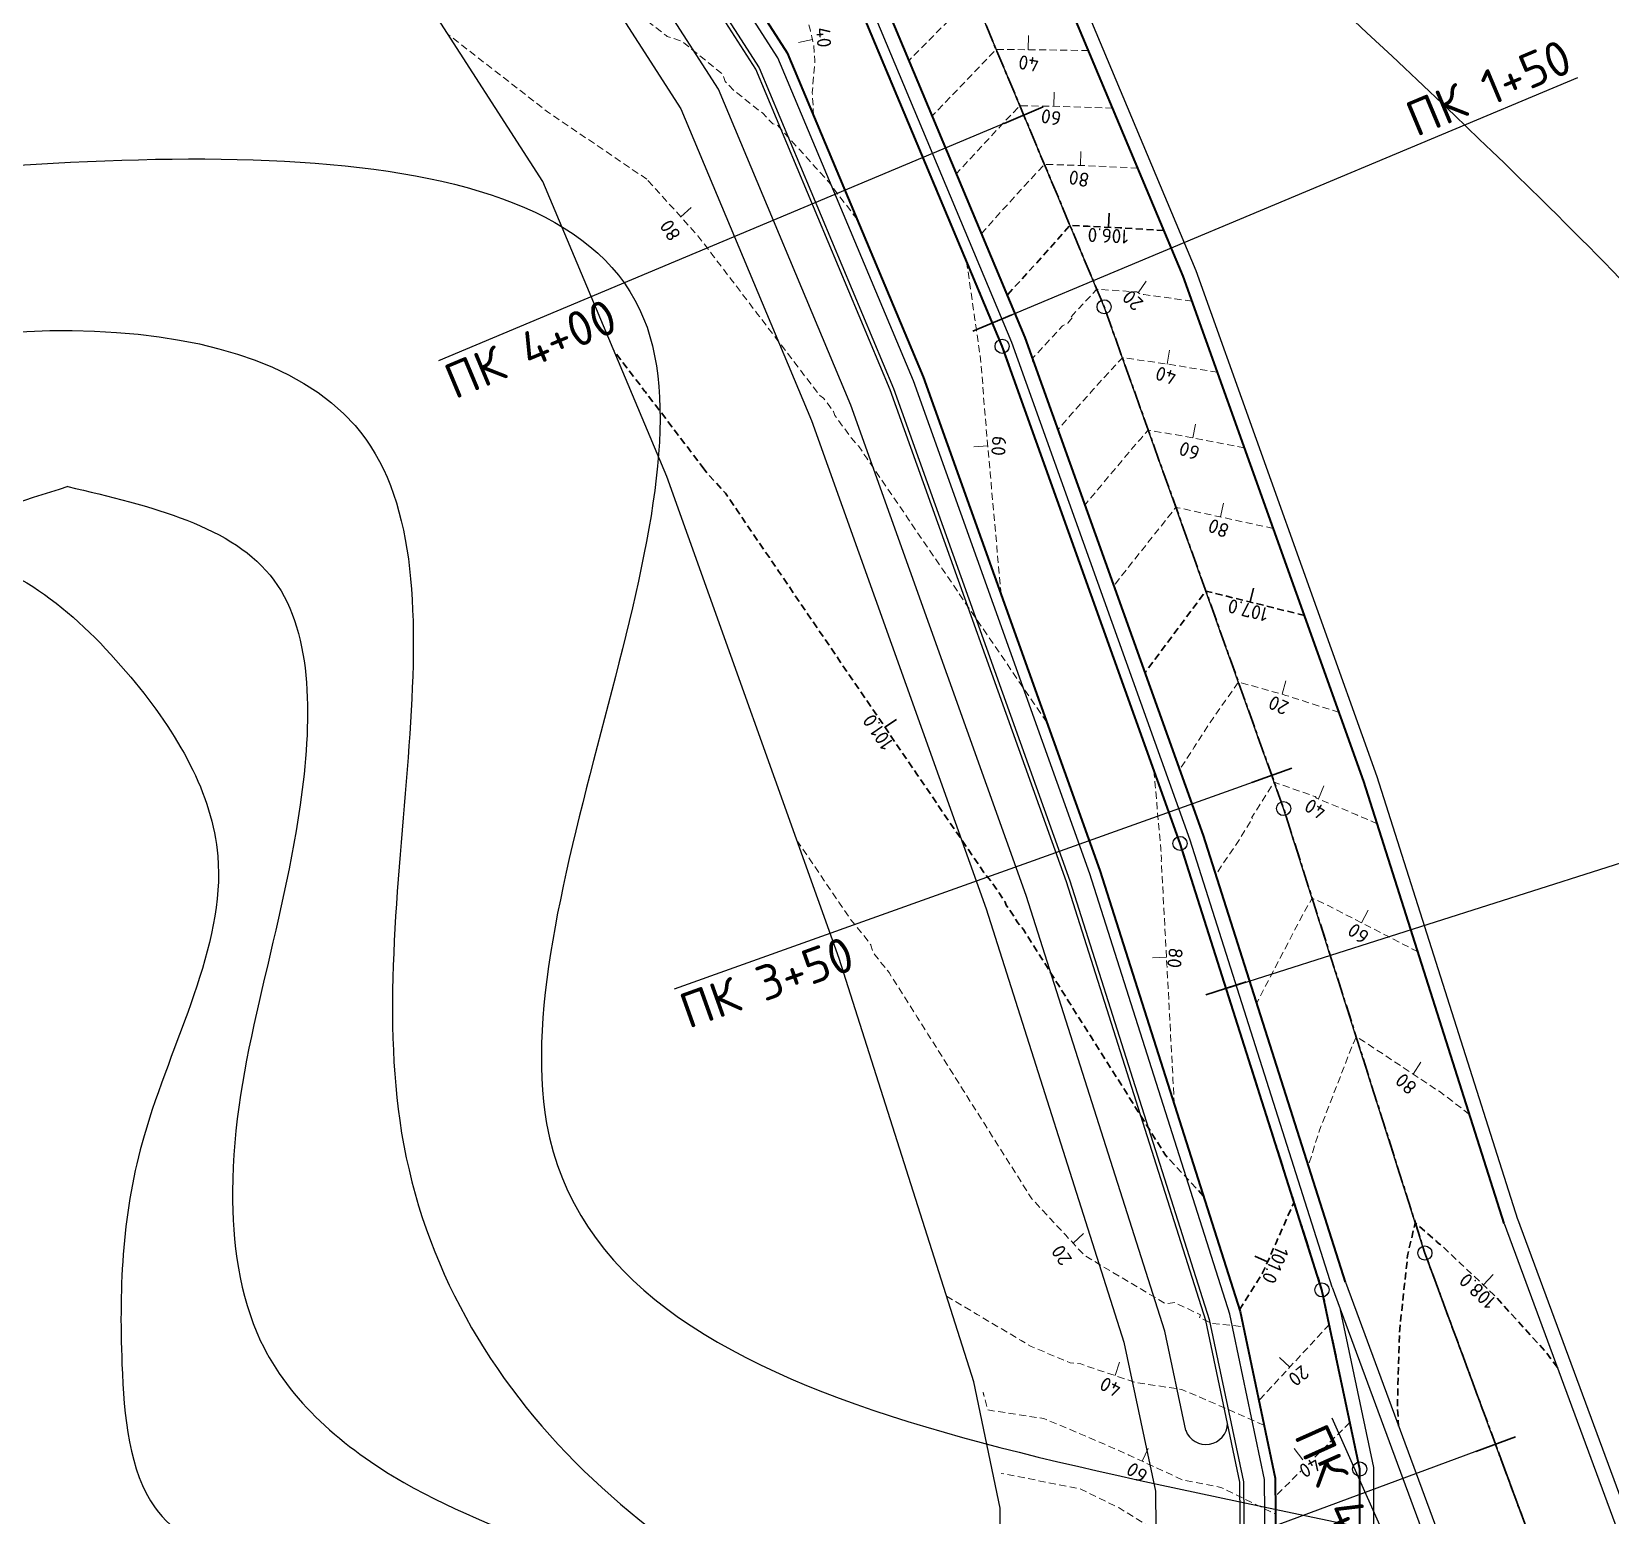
# Model space of a CAD drawing. Header units: metres. Extents: x 3746 to 7161, y 2134 to 3394.
# Drawn here: x 4113.8 to 4225.7, y 2393.7 to 2498.9 of the extents above; entities that cross this region are included whole.
import ezdxf

# ---------------------------------------------------------------- set-up
doc = ezdxf.new("R2010")
doc.units = ezdxf.units.M
for name, pattern in [('ACAD_ISO04W100', [30, 24, -3, 0, -3]), ('CENTER', [2, 1.25, -0.25, 0.25, -0.25]), ('DASHED', [0.75, 0.5, -0.25])]:
    doc.linetypes.add(name, pattern=pattern)
for name, color, linetype in [('C-ROAD-LINE', 1, 'Continuous'), ('C-TOPO-MAJR', 9, 'Continuous'), ('C-TOPO-MAJR-N', 92, 'Continuous'), ('C-TOPO-MINR', 8, 'Continuous'), ('C-TOPO-MINR-N', 7, 'Continuous'), ('дорога', 7, 'Continuous'), ('Трасса съезд на бров.просп-C-ROAD-TEXT', 11, 'Continuous'), ('Трасса_Броварський проспект_1-C-ROAD-TEXT', 1, 'Continuous'), ('Трасса_естакада-C-ROAD-TEXT', 11, 'Continuous')]:
    doc.layers.add(name, color=color, linetype=linetype)
doc.layers.add('горизонталі', color=160, linetype='Continuous', lineweight=25)
doc.styles.add('СПДС', font='isocpeur.ttf')

# ---------------------------------------------------------------- blocks, each defined once
blk = doc.blocks.new('AeccTickCircle')
blk.add_circle((0, 0), 1)

msp = doc.modelspace()

# ---------------------------------------------------------------- linework, layer by layer
at = {"layer": 'C-ROAD-LINE', "color": 7, "linetype": 'CENTER', "lineweight": 30, "flags": 128}
for points in [[(4240.522, 2336.545), (4212.521, 2412.326), (4202.508, 2443.828), (4189.783, 2479.391), (4179.544, 2503.805), (4169.608, 2519.27), (4145.038, 2557.189), (4109.967, 2610.041)], [(4103.506, 2605.762), (4138.554, 2552.945), (4159.232, 2521.032), (4163.093, 2515.073), (4172.656, 2500.19), (4182.553, 2476.59), (4195.162, 2441.353), (4205.226, 2409.713), (4207.898, 2397.016), (4207.891, 2372.924)]]:
    msp.add_lwpolyline(points, dxfattribs=at)
at = {"layer": 'C-TOPO-MAJR-N', "color": 7, "linetype": 'DASHED', "lineweight": 30, "flags": 128}
for points, elevation in [([(4194.027, 2484.785), (4190.909, 2484.988), (4188.653, 2485.093), (4187.367, 2485.152), (4186.508, 2484.193), (4185.002, 2482.51), (4182.925, 2480.229), (4182.921, 2480.136)], 106), ([(4196.808, 2416.383), (4195.424, 2417.873), (4194.269, 2419.117), (4194.163, 2419.23), (4194.145, 2419.259), (4194.143, 2419.262), (4193.976, 2419.526), (4192.331, 2422.136), (4192.206, 2422.335), (4191.407, 2423.601), (4189.928, 2425.947), (4189.575, 2426.506), (4188.854, 2427.65), (4188.652, 2427.971), (4187.292, 2430.127), (4186.82, 2430.876), (4186.565, 2431.281), (4185.896, 2432.341), (4185.334, 2433.232), (4184.064, 2435.247), (4183.668, 2435.735), (4183.065, 2436.685), (4182.833, 2436.983), (4182.773, 2437.187), (4182.738, 2437.247), (4181.8, 2438.629), (4181.255, 2439.307), (4180.899, 2439.829), (4180.404, 2440.555), (4179.474, 2441.919), (4178.345, 2443.576), (4177.91, 2444.215), (4177.494, 2444.825), (4176.509, 2446.27), (4175.435, 2447.845), (4174.961, 2448.542), (4174.585, 2449.094), (4173.358, 2450.893), (4172.526, 2452.115), (4171.992, 2452.898), (4171.675, 2453.363), (4170.958, 2454.414), (4169.616, 2456.384), (4169.352, 2456.771), (4168.765, 2457.632), (4168.183, 2458.486), (4166.706, 2460.653), (4166.053, 2461.611), (4165.855, 2461.902), (4165.408, 2462.558), (4163.796, 2464.923), (4163.084, 2465.968), (4162.946, 2466.171), (4161.639, 2467.602), (4161.431, 2467.886)], 101), ([(4203.987, 2457.504), (4203.896, 2457.529), (4203.79, 2457.559), (4196.992, 2459.245), (4195.134, 2456.753), (4192.806, 2453.629), (4192.743, 2453.538), (4192.689, 2453.46)], 107), ([(4199.377, 2408.307), (4200.536, 2410.147), (4201.021, 2410.918), (4201.969, 2413.05), (4203.249, 2415.929)], 101), ([(4221.909, 2404.224), (4221.021, 2405.394), (4220.631, 2405.823), (4217.392, 2409.384), (4215.044, 2411.589), (4213.769, 2412.787), (4213.587, 2412.958), (4213.558, 2412.949), (4213.558, 2412.95), (4213.556, 2412.952), (4213.554, 2412.953), (4213.553, 2412.954), (4213.372, 2413.126), (4213.333, 2413.163), (4211.839, 2414.472), (4211.374, 2412.541), (4211.364, 2412.488), (4211.315, 2412.242), (4211.315, 2412.242), (4211.314, 2412.239), (4211.314, 2412.238), (4211.314, 2412.236), (4211.266, 2411.99), (4211.273, 2411.864), (4211.083, 2410.126), (4210.733, 2406.923), (4210.588, 2402.115), (4210.57, 2401.533), (4210.656, 2400.059)], 108)]:
    msp.add_lwpolyline(points, dxfattribs=dict(at, elevation=elevation))
at = {"layer": 'C-TOPO-MAJR-N', "color": 1, "linetype": 'DASHED', "lineweight": 30, "elevation": 101, "flags": 128}
msp.add_lwpolyline([(4161.431, 2467.886), (4158.075, 2472.288), (4157.978, 2472.416), (4157.951, 2472.451), (4157.263, 2473.353), (4157.212, 2473.421), (4155.033, 2476.276)], dxfattribs=at)
at = {"layer": 'C-TOPO-MINR-N', "color": 7, "linetype": 'DASHED', "lineweight": 5, "flags": 128}
for points, elevation in [([(4172.273, 2485.59), (4170.212, 2488.291), (4170.209, 2488.294), (4170.147, 2488.363), (4169.389, 2489.2), (4169.335, 2489.26), (4166.948, 2491.9), (4166.592, 2492.294), (4166.291, 2492.357), (4165.583, 2493.105), (4163.7, 2494.583), (4163.582, 2494.676), (4163.562, 2494.691), (4162.914, 2495.363), (4162.744, 2495.869), (4159.871, 2498.199), (4158.811, 2498.557), (4158.784, 2498.579), (4158.732, 2498.619), (4157.173, 2499.833), (4154.629, 2501.814), (4154.585, 2501.848), (4154.55, 2501.875), (4152.436, 2503.521), (4150.447, 2505.07), (4150.405, 2505.103), (4150.368, 2505.132), (4149.713, 2505.619), (4149.155, 2506.05), (4149.138, 2506.08), (4149.134, 2506.083), (4147.937, 2507.008), (4146.272, 2508.276), (4146.235, 2508.305), (4146.212, 2508.323), (4144.205, 2509.873), (4143.204, 2510.646), (4142.408, 2511.261), (4142.078, 2511.516), (4142.061, 2511.53), (4142.018, 2511.563), (4140.94, 2512.395), (4137.884, 2514.756), (4137.872, 2514.765), (4137.824, 2514.803), (4137.097, 2515.364), (4133.689, 2517.997), (4133.635, 2518.038), (4133.629, 2518.043), (4129.532, 2521.208), (4129.495, 2521.237), (4129.494, 2521.237), (4129.435, 2521.283), (4129.409, 2521.303), (4127.933, 2522.443)], 100.6), ([(4169.192, 2492.934), (4169.095, 2494.581), (4169.283, 2496.842), (4169.191, 2497.964), (4169.106, 2498.323), (4169.063, 2498.504), (4168.958, 2498.947), (4168.896, 2499.206), (4168.231, 2502.009), (4167.673, 2504.363), (4167.367, 2505.651), (4166.449, 2509.52), (4166.421, 2509.639), (4166.325, 2510.044)], 100.4), ([(4187.021, 2501.489), (4182.556, 2501.476), (4180.523, 2501.47), (4179.094, 2500.024), (4175.955, 2496.848)], 105.2), ([(4157.37, 2488.426), (4150.329, 2493.206), (4150.319, 2493.214), (4146.385, 2496.277), (4146.216, 2496.408), (4146.213, 2496.411), (4146.137, 2496.47), (4146.003, 2496.574), (4143.334, 2498.652)], 100.8), ([(4188.671, 2497.556), (4186.483, 2497.583), (4182.281, 2497.635), (4182.132, 2497.634), (4182.027, 2497.528), (4177.604, 2492.915)], 105.4), ([(4190.382, 2493.475), (4185.618, 2493.613), (4184.429, 2493.627), (4183.809, 2493.635), (4182.558, 2492.329), (4179.316, 2488.834)], 105.6), ([(4192.164, 2489.226), (4190.831, 2489.288), (4188.494, 2489.397), (4185.551, 2489.481), (4183.549, 2487.323), (4181.988, 2485.579), (4181.098, 2484.585)], 105.8), ([(4185.714, 2449.948), (4184.891, 2451.156), (4184.851, 2451.215), (4184.833, 2451.24), (4184, 2452.463), (4183.913, 2452.591), (4181.941, 2455.484), (4181.864, 2455.597), (4181.09, 2456.732), (4179.34, 2459.3), (4179.031, 2459.753), (4178.328, 2460.784), (4178.18, 2461.001), (4176.565, 2463.372), (4176.122, 2464.022), (4175.926, 2464.31), (4175.271, 2465.271), (4173.79, 2467.444), (4173.212, 2468.292), (4172.956, 2468.667), (4172.361, 2469.54), (4171.873, 2470.075), (4170.698, 2471.681), (4170.596, 2471.971), (4170.344, 2472.322), (4169.896, 2472.913), (4169.619, 2473.113), (4168.641, 2474.394), (4167.2, 2476.283), (4166.803, 2476.804), (4166.485, 2477.221), (4165.224, 2478.873), (4164.066, 2480.391), (4163.717, 2480.849), (4163.351, 2481.328), (4162.057, 2483.025), (4160.99, 2484.423), (4160.953, 2484.465), (4160.925, 2484.495), (4160.586, 2484.87), (4160.114, 2485.392), (4159.074, 2486.542), (4157.37, 2488.426)], 100.8), ([(4182.477, 2458.993), (4182.225, 2461.817), (4182.171, 2462.429), (4182.086, 2463.381), (4181.711, 2467.575), (4181.47, 2470.275), (4181.252, 2472.721), (4181.186, 2473.829), (4180.99, 2475.935), (4180.984, 2475.981), (4180.967, 2476.099), (4180.905, 2476.529), (4180.727, 2477.772), (4180.603, 2478.631), (4180.035, 2482.595)], 100.6), ([(4196.015, 2479.782), (4194.815, 2479.951), (4192.911, 2480.219), (4192.607, 2480.258), (4192.313, 2480.296), (4192.106, 2480.442), (4191.895, 2480.458), (4189.264, 2480.628), (4187.395, 2478.64), (4187.541, 2478.632), (4187.405, 2478.471), (4187.202, 2478.236), (4186.84, 2478.046), (4185.537, 2476.631), (4184.717, 2475.738), (4184.714, 2475.729), (4184.706, 2475.518)], 106.2), ([(4197.816, 2474.749), (4194.145, 2475.35), (4192.261, 2475.615), (4191.074, 2475.783), (4190.262, 2474.9), (4188.974, 2473.5), (4187.499, 2471.821), (4186.518, 2470.705)], 106.4), ([(4199.729, 2469.401), (4197.738, 2469.778), (4194.909, 2470.313), (4192.914, 2470.64), (4192.381, 2470.033), (4191.58, 2469.122), (4189.732, 2466.913), (4188.431, 2465.357)], 106.6), ([(4201.777, 2463.68), (4195.201, 2465.107), (4195.008, 2465.144), (4194.872, 2465.169), (4194.783, 2465.063), (4194.657, 2464.912), (4190.478, 2459.636)], 106.8), ([(4206.444, 2450.638), (4202.67, 2451.848), (4200.852, 2452.362), (4199.298, 2452.8), (4198.375, 2451.475), (4197.295, 2449.925), (4196.176, 2448.19), (4195.145, 2446.594)], 107.2), ([(4194.762, 2422.817), (4194.665, 2424.637), (4194.456, 2428.552), (4194.389, 2429.796), (4194.229, 2432.792), (4194.114, 2434.955), (4194.003, 2437.032), (4193.838, 2440.114), (4193.845, 2440.273), (4193.811, 2440.869), (4193.809, 2440.896), (4193.802, 2440.98), (4193.726, 2441.822), (4193.424, 2445.214), (4193.402, 2445.451), (4193.305, 2446.543)], 100.8), ([(4209.148, 2442.741), (4208.411, 2443.077), (4207.706, 2443.372), (4204.839, 2444.569), (4204.744, 2444.676), (4204.644, 2444.713), (4203.723, 2445.037), (4201.838, 2445.701), (4200.234, 2443.177), (4200.296, 2443.157), (4200.242, 2443.065), (4199.439, 2441.722), (4198.123, 2439.808), (4197.713, 2439.105)], 107.4), ([(4168.001, 2441.569), (4170.989, 2437.186), (4171.027, 2437.13), (4171.839, 2435.938), (4173.086, 2434.389), (4173.238, 2434.166), (4173.243, 2434.156), (4173.388, 2433.664), (4173.426, 2433.616), (4173.522, 2433.464), (4174.535, 2432.216), (4174.795, 2431.803), (4176.367, 2429.31), (4176.538, 2429.039), (4177.29, 2427.845), (4178.685, 2425.633), (4179.122, 2424.94), (4179.8, 2423.865), (4180.046, 2423.475), (4181.321, 2421.453), (4181.878, 2420.57), (4182.178, 2420.093), (4182.802, 2419.105), (4183.448, 2418.079), (4184.613, 2416.231), (4184.626, 2416.212), (4184.633, 2416.199), (4185.376, 2415.4), (4185.895, 2414.842), (4187.062, 2413.586), (4188.396, 2412.149), (4189.463, 2411.514), (4190.323, 2411.003), (4191.683, 2410.195), (4194.144, 2408.731), (4194.8, 2408.819), (4196.625, 2407.937), (4196.545, 2407.736), (4197.471, 2407.333), (4199.477, 2407.126), (4199.483, 2407.124), (4199.651, 2407.068)], 101.2), ([(4212.029, 2433.67), (4211.957, 2433.712), (4211.597, 2433.897), (4205.657, 2436.956), (4204.529, 2437.471), (4203.905, 2436.399), (4200.827, 2430.484), (4200.634, 2430.113), (4200.598, 2430.035)], 107.6), ([(4215.687, 2422.154), (4213.598, 2423.74), (4209.504, 2426.456), (4208.251, 2427.287), (4207.655, 2427.635), (4207.369, 2427.007), (4206.826, 2425.606), (4205.051, 2421.024), (4204.26, 2418.52)], 107.8), ([(4178.607, 2409.272), (4180.793, 2407.972), (4183.894, 2406.128), (4184.615, 2405.7), (4187.015, 2404.704), (4187.015, 2404.704), (4187.015, 2404.704), (4187.367, 2404.551), (4188.129, 2404.473), (4188.572, 2404.301), (4189.523, 2403.985), (4192.018, 2403.155), (4195.285, 2402.658), (4196.26, 2402.25), (4199.598, 2400.791), (4201.105, 2400.123)], 101.4), ([(4205.742, 2407.263), (4205.675, 2407.191), (4205.656, 2407.17), (4200.746, 2401.865)], 101.2), ([(4181.234, 2402.267), (4181.205, 2402.461), (4181.277, 2402.151), (4181.295, 2402.101), (4181.521, 2401.204), (4185.499, 2400.598), (4188.357, 2399.403), (4189.805, 2398.771), (4191.541, 2398.001), (4195.351, 2396.247), (4198.06, 2395.719), (4201.784, 2393.895), (4201.929, 2393.824)], 101.6), ([(4207.202, 2400.325), (4201.917, 2395.079), (4201.917, 2395.079), (4201.917, 2395.079), (4201.917, 2395.079), (4201.917, 2395.079), (4201.917, 2395.079)], 101.4), ([(4201.991, 2387.352), (4201.9, 2387.415), (4201.634, 2387.511), (4201.66, 2387.557), (4196.317, 2390.868), (4190.851, 2394.256), (4189.327, 2395.002), (4188.061, 2395.622), (4182.496, 2396.707), (4182.496, 2396.707), (4182.496, 2396.707)], 101.8)]:
    msp.add_lwpolyline(points, dxfattribs=dict(at, elevation=elevation))
at = {"layer": 'горизонталі'}
msp.add_spline([(4116.328, 2466.646), (4096.998, 2459.789), (4063.129, 2441.275), (4026.045, 2421.228), (3987.289, 2386.981), (3952.751, 2357.795), (3888.957, 2323.937), (3813.117, 2294.089)], degree=3, dxfattribs=at)
at = {"layer": 'дорога', "lineweight": 35, "ltscale": 0.5}
for points in [[(4218.146, 2414.411), (4208.191, 2445.754), (4195.375, 2481.569), (4184.872, 2506.614), (4174.647, 2522.528), (4150.053, 2560.485), (4114.963, 2613.364)], [(4206.89, 2410.251), (4196.82, 2441.913), (4184.185, 2477.224), (4174.211, 2501.008), (4164.564, 2516.022), (4140.018, 2553.905), (4104.965, 2606.729)]]:
    msp.add_lwpolyline(points, dxfattribs=at)
at = {"layer": 'дорога', "ltscale": 0.5}
for points in [[(4219.099, 2414.713), (4209.139, 2446.074), (4196.308, 2481.931), (4185.76, 2507.081), (4175.487, 2523.07), (4150.889, 2561.033), (4115.797, 2613.917)], [(4205.952, 2409.905), (4195.873, 2441.593), (4183.252, 2476.862), (4173.322, 2500.54), (4163.723, 2515.48), (4139.181, 2553.356), (4104.131, 2606.176)]]:
    msp.add_lwpolyline(points, dxfattribs=at)
at = {"layer": 'дорога', "linetype": 'ACAD_ISO04W100'}
msp.add_lwpolyline([(4212.518, 2412.331), (4202.506, 2443.834), (4189.78, 2479.396), (4179.541, 2503.811), (4169.605, 2519.275), (4145.035, 2557.195), (4109.964, 2610.047)], dxfattribs=at)
at = {"layer": 'дорога', "color": 7}
msp.add_lwpolyline([(4395.89, 2423.647), (4404.827, 2405.568, -0.392329), (4388.301, 2366.689), (4282.244, 2318.985), (4282.244, 2318.985, -0.4337263), (4240.522, 2336.545), (4240.522, 2336.545), (4212.521, 2412.326), (4202.508, 2443.828), (4189.783, 2479.391), (4179.544, 2503.805), (4169.608, 2519.27), (4145.038, 2557.189), (4109.967, 2610.041)], format="xyb", dxfattribs=at)
at = {"layer": 'дорога', "lineweight": 35, "ltscale": 0.5}
msp.add_lwpolyline([(4198.23, 2357.596), (4198.23, 2357.596, 0.2886609), (4207.891, 2372.924), (4207.898, 2397.016), (4205.226, 2409.713), (4195.162, 2441.353), (4182.553, 2476.59), (4172.656, 2500.19), (4163.093, 2515.073), (4138.554, 2552.945), (4103.506, 2605.762)], format="xyb", dxfattribs=at)
at = {"layer": 'дорога', "lineweight": 35}
msp.add_lwpolyline([(4098.507, 2602.444), (4133.537, 2549.655), (4158.052, 2511.82), (4167.325, 2497.387), (4176.958, 2474.418), (4189.477, 2439.432), (4199.417, 2408.182), (4201.904, 2396.363), (4202.092, 2376.967, -0.2913645), (4192.432, 2361.469), (4135.224, 2334.088)], format="xyb", dxfattribs=at)
at = {"layer": 'дорога', "ltscale": 0.5}
msp.add_lwpolyline([(3977.755, 2257.818), (4106.114, 2319.428, 0.0243199), (4107.567, 2320.214), (4133.647, 2336.017, -0.0245951), (4135.118, 2336.812), (4189.916, 2363.04, 0.2913645), (4199.576, 2378.538), (4199.407, 2396.091), (4196.996, 2407.544), (4187.108, 2438.632), (4174.627, 2473.513), (4165.104, 2496.219), (4155.951, 2510.465), (4131.446, 2548.284), (4096.424, 2601.062)], format="xyb", dxfattribs=at)
at = {"layer": 'дорога'}
for points in [[(4096.632, 2601.2), (4131.655, 2548.421), (4156.161, 2510.601), (4165.326, 2496.336), (4174.86, 2473.603), (4187.345, 2438.712), (4197.238, 2407.608), (4199.656, 2396.118), (4199.828, 2378.378, -0.2913645), (4190.168, 2362.879), (4135.209, 2336.575, 0.0245909), (4133.739, 2335.78), (4107.709, 2320.008, -0.0243103), (4106.256, 2319.222), (3977.863, 2257.593)], [(3978.512, 2256.24), (4107.105, 2317.986, 0.024423), (4108.564, 2318.776), (4134.256, 2334.363, -0.0247356), (4135.735, 2335.163), (4191.677, 2361.939, 0.2913645), (4201.337, 2377.437), (4201.155, 2396.282), (4198.691, 2407.991), (4188.766, 2439.192), (4176.259, 2474.146), (4166.659, 2497.037), (4157.421, 2511.414), (4132.909, 2549.243), (4097.882, 2602.03)], [(4091.424, 2597.744), (4126.428, 2544.994), (4150.909, 2507.212), (4159.773, 2493.416), (4169.031, 2471.34), (4181.423, 2436.711), (4191.187, 2406.013), (4193.413, 2395.438), (4193.54, 2382.297, -0.2913645), (4183.88, 2366.799), (4132.679, 2342.293, 0.0243014), (4131.226, 2341.508), (4104.278, 2325.223, -0.0275272), (4102.626, 2324.345), (3868.822, 2216.123), (3853.475, 2209.325)], [(3849.02, 2219.382), (3864.366, 2226.181), (4096.327, 2333.372, 0.0283861), (4098.029, 2334.279), (4125.283, 2350.854, -0.0250027), (4126.777, 2351.663), (4172.813, 2373.697, 0.2913644), (4182.472, 2389.195), (4182.424, 2394.24), (4180.537, 2403.206), (4171, 2433.19), (4158.774, 2467.357), (4150, 2488.277), (4141.666, 2501.248), (4117.23, 2538.962), (4082.259, 2591.662)]]:
    msp.add_lwpolyline(points, format="xyb", dxfattribs=at)
for points in [[(4195.569, 2399.758), (4194.092, 2406.779), (4184.265, 2437.671), (4171.829, 2472.426), (4162.438, 2494.817), (4153.43, 2508.839), (4128.937, 2546.639), (4093.924, 2599.403)], [(4205.952, 2409.905), (4230.198, 2344.289)]]:
    msp.add_lwpolyline(points, dxfattribs=at)
at = {"layer": 'дорога', "color": 7}
msp.add_lwpolyline([(4219.084, 2414.757), (4247.059, 2339.049)], dxfattribs=at)
at = {"layer": 'дорога', "linetype": 'ACAD_ISO04W100', "ltscale": 0.5}
msp.add_lwpolyline([(4212.518, 2412.331), (4240.52, 2336.55)], dxfattribs=at)
at = {"layer": 'дорога', "color": 7, "ltscale": 0.5}
msp.add_lwpolyline([(4208.892, 2377.255), (4208.898, 2397.12), (4206.546, 2408.299)], dxfattribs=at)
at = {"layer": 'дорога'}
msp.add_arc((4197.004, 2400.281), 1.527, 199.52236, 358.94192, dxfattribs=at)
at = {"layer": 'Трасса съезд на бров.просп-C-ROAD-TEXT', "color": 1, "linetype": 'Continuous', "lineweight": -3}
for p, q in [((4181.859, 2478.246), (4223.357, 2495.65)), ((4198.429, 2431.081), (4241.312, 2444.721))]:
    msp.add_line(p, q, dxfattribs=at)
at = {"layer": 'Трасса съезд на бров.просп-C-ROAD-TEXT', "color": 1, "linetype": 'Continuous', "lineweight": 30}
for p, q in [((4180.475, 2477.666), (4183.242, 2478.826)), ((4197, 2430.626), (4199.859, 2431.536))]:
    msp.add_line(p, q, dxfattribs=at)
at = {"layer": 'Трасса_Броварський проспект_1-C-ROAD-TEXT', "color": 1, "linetype": 'Continuous', "lineweight": -3}
msp.add_line((4224.292, 2359.546), (4205.939, 2400.633), dxfattribs=at)
at = {"layer": 'Трасса_естакада-C-ROAD-TEXT', "color": 1, "linetype": 'Continuous', "lineweight": 30}
for p, q in [((4185.471, 2493.551), (4182.704, 2492.391)), ((4203.079, 2446.684), (4200.255, 2445.674)), ((4218.936, 2399.293), (4216.122, 2398.253))]:
    msp.add_line(p, q, dxfattribs=at)
at = {"layer": 'Трасса_естакада-C-ROAD-TEXT', "color": 1, "linetype": 'Continuous', "lineweight": -3}
for p, q in [((4184.088, 2492.971), (4142.589, 2475.567)), ((4201.667, 2446.179), (4159.298, 2431.018)), ((4217.529, 2398.773), (4175.318, 2383.176))]:
    msp.add_line(p, q, dxfattribs=at)

# ---------------------------------------------------------------- block references
at = {"layer": 'Трасса съезд на бров.просп-C-ROAD-TEXT', "color": 2, "linetype": 'Continuous', "lineweight": -3, "xscale": 0.5000000000000001, "yscale": 0.5000000000000001, "zscale": 0.5000000000000001}
for p, rotation in [((4182.553, 2476.59), 292.7524701622082), ((4195.162, 2441.353), 289.6887162444031), ((4205.226, 2409.713), 287.6448285309018), ((4207.898, 2397.016), 281.8844193497163)]:
    msp.add_blockref('AeccTickCircle', p, dxfattribs=dict(at, rotation=rotation))
at = {"layer": 'Трасса_естакада-C-ROAD-TEXT', "color": 2, "linetype": 'Continuous', "lineweight": -3, "xscale": 0.5000000000000001, "yscale": 0.5000000000000001, "zscale": 0.5000000000000001}
for p, rotation in [((4189.783, 2479.391), 109.6887162444046), ((4202.508, 2443.828), 107.6320010977821), ((4212.521, 2412.326), 110.2796896435511)]:
    msp.add_blockref('AeccTickCircle', p, dxfattribs=dict(at, rotation=rotation))

# ---------------------------------------------------------------- texts
at = {"layer": 'Трасса съезд на бров.просп-C-ROAD-TEXT', "color": 1, "linetype": 'Continuous', "lineweight": -3, "insert": (4223.164, 2496.111), "char_height": 2.5, "attachment_point": 9, "rotation": 22.75245, "style": 'СПДС'}
msp.add_mtext('ПК{\\fISOCPEUR|b0|i0|c204|p34; }1+50', dxfattribs=at)
at = {"layer": 'Трасса_Броварський проспект_1-C-ROAD-TEXT', "color": 1, "linetype": 'Continuous', "lineweight": -3, "insert": (4205.482, 2400.429), "char_height": 2.5, "attachment_point": 1, "rotation": 294.07025, "style": 'СПДС'}
msp.add_mtext('ПК{\\fISOCPEUR|b0|i0|c204|p34; }4+00', dxfattribs=at)
at = {"layer": 'Трасса_естакада-C-ROAD-TEXT', "color": 1, "linetype": 'Continuous', "lineweight": -3, "char_height": 2.5, "attachment_point": 1, "style": 'СПДС'}
for s, insert, rotation in [('ПК{\\fISOCPEUR|b0|i0|c204|p34; }4+00', (4142.783, 2475.106), 22.75245), ('ПК{\\fISOCPEUR|b0|i0|c204|p34; }3+50', (4159.466, 2430.547), 19.6887)]:
    msp.add_mtext(s, dxfattribs=dict(at, insert=insert, rotation=rotation))

# ---------------------------------------------------------------- next in the draw order: texts
at = {"layer": 'C-TOPO-MAJR', "color": 7, "linetype": 'Continuous', "lineweight": -3, "char_height": 1, "attachment_point": 5, "style": 'СПДС', "bg_fill": 3, "box_fill_scale": 1, "bg_fill_color": 256, "bg_fill_true_color": 13158600, "bg_fill_transparency": 0}
for s, insert, width, rotation in [('106.0', (4190.06, 2484.426, 106), 2.727, 177.33492), ('107.0', (4199.98, 2457.886, 107), 2.727, 166.07486), ('101.0', (4173.754, 2449.248, 101), 2.525, 124.27628), ('101.0', (4201.92, 2411.463, 101), 2.525, 246.03105), ('108.0', (4216.254, 2409.629, 108), 2.727, 136.79015)]:
    msp.add_mtext(s, dxfattribs=dict(at, insert=insert, width=width, rotation=rotation))
at = {"layer": 'C-TOPO-MINR', "color": 7, "linetype": 'Continuous', "lineweight": -3, "char_height": 1, "attachment_point": 5, "style": 'СПДС', "bg_fill": 3, "box_fill_scale": 1, "bg_fill_color": 256, "bg_fill_true_color": 13158600, "bg_fill_transparency": 0}
for s, insert, width, rotation in [('40', (4169.902, 2498.485, 100.4), 1.313, 274.34745), ('40', (4184.434, 2496.636, 105.4), 1.313, 170.2933), ('60', (4186.016, 2492.817, 105.6), 1.212, 169.35094), ('80', (4188.007, 2488.468, 105.8), 1.212, 169.35094), ('80', (4159.031, 2484.807, 100.8), 1.212, 123.12543), ('20', (4191.809, 2479.842, 106.2), 1.212, 135.92893), ('40', (4194.161, 2474.515, 106.4), 1.313, 161.69254), ('60', (4182.314, 2469.53, 100.6), 1.212, 266.10116), ('60', (4195.82, 2469.18, 106.6), 1.212, 160.28685), ('80', (4197.901, 2463.697, 106.8), 1.212, 158.75291), ('20', (4202.146, 2451.15, 107.2), 1.212, 155.23472), ('40', (4204.744, 2443.795, 107.4), 1.313, 148.33693), ('60', (4207.798, 2434.974, 107.6), 1.212, 143.75583), ('80', (4194.807, 2433.244, 100.8), 1.212, 264.05727), ('80', (4211.19, 2424.313, 107.8), 1.212, 137.44283), ('20', (4186.764, 2412.169, 101.2), 1.212, 123.89363), ('20', (4203.574, 2403.621, 101.2), 1.212, 218.2191), ('40', (4190.227, 2402.836, 101.4), 1.313, 152.6009), ('60', (4192.106, 2396.768, 101.6), 1.212, 146.2822), ('40', (4204.359, 2397.122, 101.4), 1.313, 209.44217)]:
    msp.add_mtext(s, dxfattribs=dict(at, insert=insert, width=width, rotation=rotation))

# ---------------------------------------------------------------- next in the draw order: linework, layer by layer
at = {"layer": 'C-TOPO-MAJR', "color": 7, "linetype": 'Continuous', "lineweight": 30}
for p, q in [((4190.135, 2486.025, 106), (4190.088, 2485.026, 106)), ((4200.365, 2459.439, 107), (4200.125, 2458.468, 107)), ((4175.076, 2450.149, 101), (4174.249, 2449.586, 101)), ((4200.458, 2412.113, 101), (4201.372, 2411.707, 101)), ((4217.349, 2410.795, 108), (4216.665, 2410.066, 108))]:
    msp.add_line(p, q, dxfattribs=at)
at = {"layer": 'C-TOPO-MINR', "color": 7, "linetype": 'Continuous', "lineweight": 5}
for p, q in [((4168.129, 2498.11, 100.4), (4169.102, 2498.341, 100.4)), ((4184.412, 2498.609, 105.4), (4184.4, 2497.609, 105.4)), ((4186.243, 2494.595, 105.6), (4186.214, 2493.595, 105.6)), ((4188.136, 2490.407, 105.8), (4188.107, 2489.408, 105.8)), ((4160.516, 2486.438, 100.8), (4159.774, 2485.768, 100.8)), ((4192.761, 2481.204, 106.2), (4192.186, 2480.386, 106.2)), ((4194.419, 2476.319, 106.4), (4194.258, 2475.332, 106.4)), ((4196.267, 2471.074, 106.6), (4196.081, 2470.091, 106.6)), ((4180.539, 2469.458, 100.6), (4181.535, 2469.546, 100.6)), ((4198.241, 2465.471, 106.8), (4198.028, 2464.493, 106.8)), ((4202.673, 2452.886, 107.2), (4202.402, 2451.924, 107.2)), ((4205.367, 2445.432, 107.4), (4204.981, 2444.509, 107.4)), ((4208.493, 2436.62, 107.6), (4208.035, 2435.731, 107.6)), ((4193.203, 2433.248, 100.8), (4194.202, 2433.301, 100.8)), ((4212.237, 2425.843, 107.8), (4211.684, 2425.01, 107.8)), ((4188.317, 2413.703, 101.2), (4187.585, 2413.023, 101.2)), ((4190.877, 2404.588, 101.4), (4190.561, 2403.64, 101.4)), ((4202.213, 2404.922, 101.2), (4202.947, 2404.243, 101.2)), ((4192.906, 2398.473, 101.6), (4192.488, 2397.565, 101.6)), ((4203.244, 2398.461, 101.4), (4203.866, 2397.677, 101.4))]:
    msp.add_line(p, q, dxfattribs=at)
at = {"layer": 'горизонталі', "lineweight": 30}
msp.add_spline([(4085.34, 2594.072), (4162.453, 2537.726), (4220.758, 2487.014), (4248.97, 2445.694), (4262.136, 2404.374), (4275.832, 2399.037), (4313.518, 2412.02), (4357.085, 2380.163), (4350.025, 2334.335), (4299.108, 2267.887), (4274.813, 2221.57)], degree=3, dxfattribs=at)
at = {"layer": 'горизонталі'}
for points in [[(3910.903, 2548.501), (3991.951, 2490.169), (4095.633, 2487.981), (4157.143, 2478.564), (4150.266, 2421.507), (4220.993, 2389.796), (4259.823, 2366.53), (4256.168, 2312.7), (4229.676, 2241.239), (4211.403, 2192.883)], [(4066.999, 2456.731), (4090.969, 2472.787), (4136.682, 2470.979), (4139.85, 2421.714), (4176.964, 2382.393), (4224.142, 2362.136), (4226.653, 2333.68), (4214.168, 2294.293), (4186.048, 2227.432), (4118.492, 2144.011)], [(4116.328, 2466.646), (4130.937, 2460.015), (4132.797, 2444.099), (4127.998, 2416.711), (4129.992, 2406.09), (4140.137, 2396.071), (4162.637, 2384.57), (4171.941, 2368.224), (4179.539, 2345.109), (4189.273, 2320.989), (4191.75, 2281.908), (4182.11, 2256.541), (4145.284, 2222.51)], [(4072.868, 2439.154), (4093.51, 2452.983), (4107.88, 2461.593), (4120.79, 2453.135), (4126.954, 2440.458), (4121.729, 2420.628), (4120.161, 2404.451), (4122.512, 2394.275), (4135.577, 2388.535), (4167.662, 2369.053), (4174.244, 2346.595), (4180.827, 2329.341), (4183.57, 2308.964), (4183.296, 2282.671), (4166.374, 2267.032), (4142.257, 2238.858), (4117.31, 2193.967), (4086.541, 2153.889), (4031.692, 2134.493)]]:
    msp.add_spline(points, degree=3, dxfattribs=at)
at = {"layer": 'дорога', "color": 7, "ltscale": 0.5}
msp.add_lwpolyline([(4218.146, 2414.411), (4246.19, 2338.497)], dxfattribs=at)
at = {"layer": 'дорога', "color": 7}
msp.add_lwpolyline([(4206.89, 2410.251), (4231.136, 2344.636)], dxfattribs=at)

doc.saveas('drawing.dxf')
